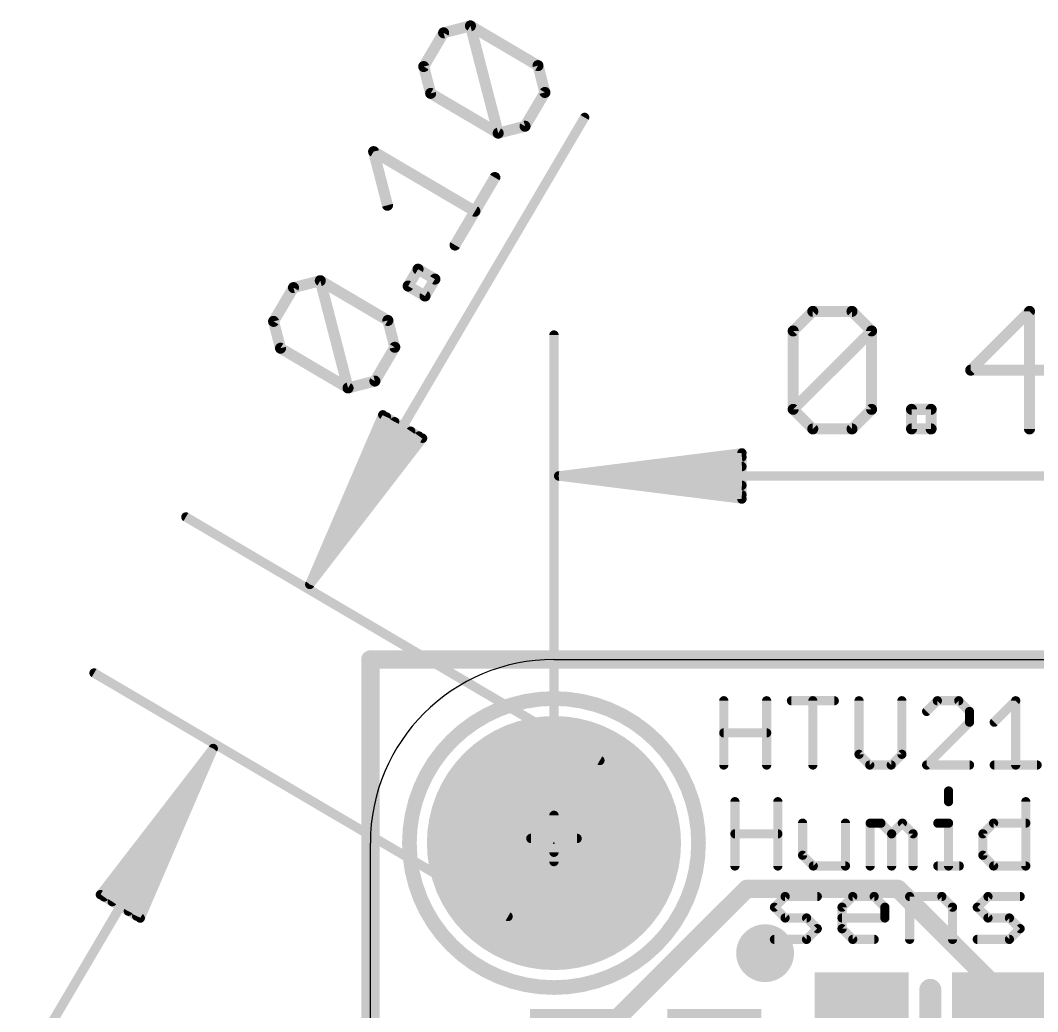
# Model space of a CAD drawing. Extents: x -4.8 to 21.8, y -5.6 to 26.6.
# Drawn here: x -4.84 to 9.23, y 12.91 to 26.63 of the extents above; entities that cross this region are included whole.
import ezdxf

# ---------------------------------------------------------------- set-up
doc = ezdxf.new("R2010")
doc.units = 0
for name, color, linetype in [('1', 12, 'CONTINUOUS'), ('16', 132, 'CONTINUOUS'), ('17', 110, 'CONTINUOUS'), ('18', 110, 'CONTINUOUS'), ('20', 53, 'CONTINUOUS'), ('21', 40, 'CONTINUOUS'), ('23', 40, 'CONTINUOUS'), ('47', 253, 'CONTINUOUS')]:
    doc.layers.add(name, color=color, linetype=linetype)

# ---------------------------------------------------------------- blocks, each defined once
blk = doc.blocks.new('RECT')
blk.add_solid([(-0.5, -0.5), (0.5, -0.5), (-0.5, 0.5), (0.5, 0.5)])
blk = doc.blocks.new('ROUNDP')
at = {"const_width": 0.5}
blk.add_lwpolyline([(0, -0.25, 1), (0, 0.25, 1), (0, -0.25)], format="xyb", dxfattribs=at)
blk = doc.blocks.new('ROUNDV')
at = {"const_width": 0.5}
blk.add_lwpolyline([(0, -0.25, 1), (0, 0.25, 1), (0, -0.25)], format="xyb", dxfattribs=at)

msp = doc.modelspace()

# ---------------------------------------------------------------- linework, layer by layer
at = {"layer": '1', "const_width": 0.254}
for points in [[(0, 0), (0, 17.78)], [(0, 17.78), (16.51, 17.78)], [(5.207, 14.605), (2.86, 12.258)], [(7.3, 14.605), (5.207, 14.605)], [(8.697, 13.208), (7.3, 14.605)], [(8.697, 12.7), (8.697, 13.208)]]:
    msp.add_lwpolyline(points, dxfattribs=at)
at = {"layer": '1', "const_width": 0.127}
for points in [[(0.0635, 17.78, 1), (-0.0635, 17.78)], [(0, 17.8435, 1), (0, 17.7165)], [(5.207, 14.6685, 1), (5.207, 14.5415)], [(5.2519, 14.5601, 1), (5.1621, 14.6499)], [(7.3449, 14.6499, 1), (7.2551, 14.5601)], [(7.3, 14.5415, 1), (7.3, 14.6685)], [(8.7605, 13.208, 1), (8.6335, 13.208)], [(8.6521, 13.1631, 1), (8.7419, 13.2529)]]:
    msp.add_lwpolyline(points, format="xyb", dxfattribs=at)
at = {"layer": '16', "const_width": 0.254}
for points in [[(0, 0), (0, 17.78)], [(0, 17.78), (16.51, 17.78)]]:
    msp.add_lwpolyline(points, dxfattribs=at)
at = {"layer": '16', "const_width": 0.127}
for points in [[(0.0635, 17.78, 1), (-0.0635, 17.78)], [(0, 17.8435, 1), (0, 17.7165)]]:
    msp.add_lwpolyline(points, format="xyb", dxfattribs=at)
at = {"layer": '20'}
for p, q in [((2.54, 17.78), (13.97, 17.78)), ((0, 2.54), (0, 15.24))]:
    msp.add_line(p, q, dxfattribs=at)
msp.add_arc((2.54, 15.24), 2.54, 90, 180, dxfattribs=at)
at = {"layer": '21'}
for points, const_width in [([(2.54, 13.24, 1), (2.54, 17.24, 1), (2.54, 13.24)], 0.2032), ([(4.9212, 17.2093, 1), (4.8578, 17.2093)], 0.0635), ([(5.5144, 17.2093, 1), (5.4509, 17.2093)], 0.0635), ([(5.825, 17.241, 1), (5.825, 17.1775)], 0.0635), ([(6.1534, 17.2093, 1), (6.0899, 17.2093)], 0.0635), ([(6.4182, 17.1775, 1), (6.4182, 17.241)], 0.0635), ([(6.7923, 17.2093, 1), (6.7288, 17.2093)], 0.0635), ([(7.3855, 17.2093, 1), (7.322, 17.2093)], 0.0635), ([(7.8443, 17.241, 1), (7.8443, 17.1775)], 0.0635), ([(7.8668, 17.1868, 1), (7.8219, 17.2317)], 0.0635), ([(8.1634, 17.2317, 1), (8.1185, 17.1868)], 0.0635), ([(8.1409, 17.1775, 1), (8.1409, 17.241)], 0.0635), ([(8.9599, 17.2093, 1), (8.8964, 17.2093)], 0.0635), ([(8.9506, 17.1868, 1), (8.9057, 17.2317)], 0.0635), ([(7.6736, 17.0834, 1), (7.7185, 17.0385)], 0.0635), ([(8.321, 17.061, 1), (8.2575, 17.061)], 0.0635), ([(8.2668, 17.0385, 1), (8.3117, 17.0834)], 0.0635), ([(8.2575, 16.9127, 1), (8.321, 16.9127)], 0.0635), ([(8.3117, 16.8902, 1), (8.2668, 16.9351)], 0.0635), ([(8.6091, 16.9351, 1), (8.654, 16.8902)], 0.0635), ([(4.8895, 16.7961, 1), (4.8895, 16.7326)], 0.0635), ([(5.4827, 16.7326, 1), (5.4827, 16.7961)], 0.0635), ([(6.7288, 16.4678, 1), (6.7923, 16.4678)], 0.0635), ([(6.783, 16.4902, 1), (6.7381, 16.4453)], 0.0635), ([(7.322, 16.4678, 1), (7.3855, 16.4678)], 0.0635), ([(7.3762, 16.4453, 1), (7.3313, 16.4902)], 0.0635), ([(4.8578, 16.3195, 1), (4.9212, 16.3195)], 0.0635), ([(5.4509, 16.3195, 1), (5.5144, 16.3195)], 0.0635), ([(6.0899, 16.3195, 1), (6.1534, 16.3195)], 0.0635), ([(6.9088, 16.3513, 1), (6.9088, 16.2878)], 0.0635), ([(6.8864, 16.297, 1), (6.9313, 16.342)], 0.0635), ([(7.183, 16.342, 1), (7.2279, 16.297)], 0.0635), ([(7.2054, 16.2878, 1), (7.2054, 16.3513)], 0.0635), ([(7.6736, 16.342, 1), (7.7185, 16.297)], 0.0635), ([(7.6961, 16.3513, 1), (7.6961, 16.2878)], 0.0635), ([(8.2892, 16.2878, 1), (8.2892, 16.3513)], 0.0635), ([(8.6316, 16.3513, 1), (8.6316, 16.2878)], 0.0635), ([(8.8964, 16.3195, 1), (8.9599, 16.3195)], 0.0635), ([(9.2247, 16.2878, 1), (9.2247, 16.3513)], 0.0635), ([(8.0308, 15.9606, 1), (7.9673, 15.9606)], 0.0635), ([(5.0759, 15.8123, 1), (5.0124, 15.8123)], 0.0635), ([(5.6691, 15.8123, 1), (5.6056, 15.8123)], 0.0635), ([(7.9673, 15.8123, 1), (8.0308, 15.8123)], 0.0635), ([(9.0993, 15.8123, 1), (9.0358, 15.8123)], 0.0635), ([(6.0115, 15.5157, 1), (5.948, 15.5157)], 0.0635), ([(6.6046, 15.5157, 1), (6.5411, 15.5157)], 0.0635), ([(6.9152, 15.5474, 1), (6.9152, 15.4839)], 0.0635), ([(6.947, 15.5157, 1), (6.8835, 15.5157)], 0.0635), ([(7.086, 15.5381, 1), (7.0411, 15.4932)], 0.0635), ([(7.0635, 15.4839, 1), (7.0635, 15.5474)], 0.0635), ([(7.3826, 15.5381, 1), (7.3376, 15.4932)], 0.0635), ([(7.3826, 15.4932, 1), (7.3376, 15.5381)], 0.0635), ([(7.8507, 15.5474, 1), (7.8507, 15.4839)], 0.0635), ([(8.0308, 15.5157, 1), (7.9673, 15.5157)], 0.0635), ([(7.999, 15.4839, 1), (7.999, 15.5474)], 0.0635), ([(8.6227, 15.5474, 1), (8.6227, 15.4839)], 0.0635), ([(8.6452, 15.4932, 1), (8.6003, 15.5381)], 0.0635), ([(9.0676, 15.4839, 1), (9.0676, 15.5474)], 0.0635), ([(5.0442, 15.3991, 1), (5.0442, 15.3356)], 0.0635), ([(5.6374, 15.3356, 1), (5.6374, 15.3991)], 0.0635), ([(7.2436, 15.3674, 1), (7.1801, 15.3674)], 0.0635), ([(7.1894, 15.3898, 1), (7.2343, 15.3449)], 0.0635), ([(7.1894, 15.3449, 1), (7.2343, 15.3898)], 0.0635), ([(7.5401, 15.3674, 1), (7.4766, 15.3674)], 0.0635), ([(7.4859, 15.3449, 1), (7.5308, 15.3898)], 0.0635), ([(8.5062, 15.3674, 1), (8.4427, 15.3674)], 0.0635), ([(8.452, 15.3898, 1), (8.4969, 15.3449)], 0.0635), ([(6.0022, 15.0932, 1), (5.9573, 15.0483)], 0.0635), ([(5.948, 15.0708, 1), (6.0115, 15.0708)], 0.0635), ([(8.4969, 15.0932, 1), (8.452, 15.0483)], 0.0635), ([(8.4427, 15.0708, 1), (8.5062, 15.0708)], 0.0635), ([(5.0124, 14.9225, 1), (5.0759, 14.9225)], 0.0635), ([(5.6056, 14.9225, 1), (5.6691, 14.9225)], 0.0635), ([(6.128, 14.9543, 1), (6.128, 14.8908)], 0.0635), ([(6.1055, 14.9, 1), (6.1504, 14.945)], 0.0635), ([(6.5411, 14.9225, 1), (6.6046, 14.9225)], 0.0635), ([(6.5729, 14.8908, 1), (6.5729, 14.9543)], 0.0635), ([(6.8835, 14.9225, 1), (6.947, 14.9225)], 0.0635), ([(7.1801, 14.9225, 1), (7.2436, 14.9225)], 0.0635), ([(7.4766, 14.9225, 1), (7.5401, 14.9225)], 0.0635), ([(7.8507, 14.9543, 1), (7.8507, 14.8908)], 0.0635), ([(7.9673, 14.9225, 1), (8.0308, 14.9225)], 0.0635), ([(8.1473, 14.8908, 1), (8.1473, 14.9543)], 0.0635), ([(8.6227, 14.9543, 1), (8.6227, 14.8908)], 0.0635), ([(8.6003, 14.9, 1), (8.6452, 14.945)], 0.0635), ([(9.0358, 14.9225, 1), (9.0993, 14.9225)], 0.0635), ([(9.0676, 14.8908, 1), (9.0676, 14.9543)], 0.0635), ([(5.7382, 14.5314, 1), (5.7382, 14.4679)], 0.0635), ([(5.7606, 14.4772, 1), (5.7157, 14.5221)], 0.0635), ([(6.1831, 14.4679, 1), (6.1831, 14.5314)], 0.0635), ([(6.6737, 14.5314, 1), (6.6737, 14.4679)], 0.0635), ([(6.6962, 14.4772, 1), (6.6513, 14.5221)], 0.0635), ([(6.9928, 14.5221, 1), (6.9478, 14.4772)], 0.0635), ([(6.9703, 14.4679, 1), (6.9703, 14.5314)], 0.0635), ([(7.4609, 14.5314, 1), (7.4609, 14.4679)], 0.0635), ([(7.4927, 14.4997, 1), (7.4292, 14.4997)], 0.0635), ([(7.9283, 14.5221, 1), (7.8834, 14.4772)], 0.0635), ([(7.9058, 14.4679, 1), (7.9058, 14.5314)], 0.0635), ([(8.5448, 14.5314, 1), (8.5448, 14.4679)], 0.0635), ([(8.5672, 14.4772, 1), (8.5223, 14.5221)], 0.0635), ([(8.9896, 14.4679, 1), (8.9896, 14.5314)], 0.0635), ([(5.6124, 14.3738, 1), (5.5675, 14.3289)], 0.0635), ([(5.5675, 14.3738, 1), (5.6124, 14.3289)], 0.0635), ([(6.5572, 14.3514, 1), (6.4937, 14.3514)], 0.0635), ([(6.503, 14.3738, 1), (6.5479, 14.3289)], 0.0635), ([(7.1503, 14.3514, 1), (7.0868, 14.3514)], 0.0635), ([(7.0961, 14.3289, 1), (7.141, 14.3738)], 0.0635), ([(8.0859, 14.3514, 1), (8.0224, 14.3514)], 0.0635), ([(8.0317, 14.3289, 1), (8.0766, 14.3738)], 0.0635), ([(8.4189, 14.3738, 1), (8.374, 14.3289)], 0.0635), ([(8.374, 14.3738, 1), (8.4189, 14.3289)], 0.0635), ([(5.7382, 14.2348, 1), (5.7382, 14.1713)], 0.0635), ([(5.7157, 14.1806, 1), (5.7606, 14.2255)], 0.0635), ([(6.0572, 14.2255, 1), (6.0123, 14.1806)], 0.0635), ([(6.0348, 14.1713, 1), (6.0348, 14.2348)], 0.0635), ([(6.5254, 14.2348, 1), (6.5254, 14.1713)], 0.0635), ([(7.0868, 14.2031, 1), (7.1503, 14.2031)], 0.0635), ([(7.1186, 14.1713, 1), (7.1186, 14.2348)], 0.0635), ([(8.5448, 14.2348, 1), (8.5448, 14.1713)], 0.0635), ([(8.5223, 14.1806, 1), (8.5672, 14.2255)], 0.0635), ([(8.8638, 14.2255, 1), (8.8189, 14.1806)], 0.0635), ([(8.8413, 14.1713, 1), (8.8413, 14.2348)], 0.0635), ([(6.2055, 14.0323, 1), (6.1606, 14.0772)], 0.0635), ([(6.1606, 14.0323, 1), (6.2055, 14.0772)], 0.0635), ([(6.4937, 14.0548, 1), (6.5572, 14.0548)], 0.0635), ([(6.5479, 14.0772, 1), (6.503, 14.0323)], 0.0635), ([(8.9672, 14.0323, 1), (9.0121, 14.0772)], 0.0635), ([(9.0121, 14.0323, 1), (8.9672, 14.0772)], 0.0635), ([(5.5899, 13.9383, 1), (5.5899, 13.8748)], 0.0635), ([(6.0123, 13.929, 1), (6.0572, 13.884)], 0.0635), ([(6.0348, 13.8748, 1), (6.0348, 13.9383)], 0.0635), ([(6.6737, 13.9383, 1), (6.6737, 13.8748)], 0.0635), ([(6.6513, 13.884, 1), (6.6962, 13.929)], 0.0635), ([(6.9703, 13.8748, 1), (6.9703, 13.9383)], 0.0635), ([(7.4292, 13.9065, 1), (7.4927, 13.9065)], 0.0635), ([(8.0224, 13.9065, 1), (8.0859, 13.9065)], 0.0635), ([(8.3965, 13.9383, 1), (8.3965, 13.8748)], 0.0635), ([(8.8189, 13.929, 1), (8.8638, 13.884)], 0.0635), ([(8.8413, 13.8748, 1), (8.8413, 13.9383)], 0.0635), ([(7.8232, 13.208, 1), (7.6708, 13.208)], 0.1524)]:
    msp.add_lwpolyline(points, format="xyb", dxfattribs=dict(at, const_width=const_width))
for points, const_width in [([(4.8895, 16.3195), (4.8895, 17.2093)], 0.127), ([(5.4827, 17.2093), (5.4827, 16.3195)], 0.127), ([(5.825, 17.2093), (6.4182, 17.2093)], 0.127), ([(6.1216, 16.3195), (6.1216, 17.2093)], 0.127), ([(6.7605, 17.2093), (6.7605, 16.4678)], 0.127), ([(7.3537, 16.4678), (7.3537, 17.2093)], 0.127), ([(7.8443, 17.2093), (7.6961, 17.061)], 0.127), ([(8.1409, 17.2093), (7.8443, 17.2093)], 0.127), ([(8.2892, 17.061), (8.1409, 17.2093)], 0.127), ([(8.6316, 16.9127), (8.9282, 17.2093)], 0.127), ([(8.9282, 17.2093), (8.9282, 16.3195)], 0.127), ([(8.2892, 16.9127), (8.2892, 17.061)], 0.127), ([(7.6961, 16.3195), (8.2892, 16.9127)], 0.127), ([(4.8895, 16.7644), (5.4827, 16.7644)], 0.127), ([(6.7605, 16.4678), (6.9088, 16.3195)], 0.127), ([(7.2054, 16.3195), (7.3537, 16.4678)], 0.127), ([(6.9088, 16.3195), (7.2054, 16.3195)], 0.127), ([(8.2892, 16.3195), (7.6961, 16.3195)], 0.127), ([(8.6316, 16.3195), (9.2247, 16.3195)], 0.127), ([(7.999, 15.9606), (7.999, 15.8123)], 0.127), ([(5.0442, 14.9225), (5.0442, 15.8123)], 0.127), ([(5.6374, 15.8123), (5.6374, 14.9225)], 0.127), ([(9.0676, 15.8123), (9.0676, 14.9225)], 0.127), ([(5.9797, 15.5157), (5.9797, 15.0708)], 0.127), ([(6.5729, 14.9225), (6.5729, 15.5157)], 0.127), ([(6.9152, 14.9225), (6.9152, 15.5157)], 0.127), ([(6.9152, 15.5157), (7.0635, 15.5157)], 0.127), ([(7.0635, 15.5157), (7.2118, 15.3674)], 0.127), ([(7.2118, 15.3674), (7.3601, 15.5157)], 0.127), ([(7.3601, 15.5157), (7.5084, 15.3674)], 0.127), ([(7.8507, 15.5157), (7.999, 15.5157)], 0.127), ([(7.999, 15.5157), (7.999, 14.9225)], 0.127), ([(8.4744, 15.3674), (8.6227, 15.5157)], 0.127), ([(8.6227, 15.5157), (9.0676, 15.5157)], 0.127), ([(5.0442, 15.3674), (5.6374, 15.3674)], 0.127), ([(7.2118, 15.3674), (7.2118, 14.9225)], 0.127), ([(7.5084, 15.3674), (7.5084, 14.9225)], 0.127), ([(8.4744, 15.0708), (8.4744, 15.3674)], 0.127), ([(5.9797, 15.0708), (6.128, 14.9225)], 0.127), ([(8.6227, 14.9225), (8.4744, 15.0708)], 0.127), ([(6.128, 14.9225), (6.5729, 14.9225)], 0.127), ([(7.8507, 14.9225), (8.1473, 14.9225)], 0.127), ([(9.0676, 14.9225), (8.6227, 14.9225)], 0.127), ([(5.5899, 14.3514), (5.7382, 14.4997)], 0.127), ([(5.7382, 14.4997), (6.1831, 14.4997)], 0.127), ([(6.5254, 14.3514), (6.6737, 14.4997)], 0.127), ([(6.6737, 14.4997), (6.9703, 14.4997)], 0.127), ([(6.9703, 14.4997), (7.1186, 14.3514)], 0.127), ([(7.4609, 13.9065), (7.4609, 14.4997)], 0.127), ([(7.4609, 14.4997), (7.9058, 14.4997)], 0.127), ([(7.9058, 14.4997), (8.0541, 14.3514)], 0.127), ([(8.3965, 14.3514), (8.5448, 14.4997)], 0.127), ([(8.5448, 14.4997), (8.9896, 14.4997)], 0.127), ([(5.7382, 14.2031), (5.5899, 14.3514)], 0.127), ([(6.5254, 14.0548), (6.5254, 14.3514)], 0.127), ([(7.1186, 14.3514), (7.1186, 14.2031)], 0.127), ([(8.0541, 14.3514), (8.0541, 13.9065)], 0.127), ([(8.5448, 14.2031), (8.3965, 14.3514)], 0.127), ([(6.0348, 14.2031), (5.7382, 14.2031)], 0.127), ([(6.1831, 14.0548), (6.0348, 14.2031)], 0.127), ([(7.1186, 14.2031), (6.5254, 14.2031)], 0.127), ([(8.8413, 14.2031), (8.5448, 14.2031)], 0.127), ([(8.9896, 14.0548), (8.8413, 14.2031)], 0.127), ([(6.0348, 13.9065), (6.1831, 14.0548)], 0.127), ([(6.6737, 13.9065), (6.5254, 14.0548)], 0.127), ([(8.8413, 13.9065), (8.9896, 14.0548)], 0.127), ([(5.5899, 13.9065), (6.0348, 13.9065)], 0.127), ([(6.9703, 13.9065), (6.6737, 13.9065)], 0.127), ([(8.3965, 13.9065), (8.8413, 13.9065)], 0.127), ([(7.747, 12.192), (7.747, 13.208)], 0.3048)]:
    msp.add_lwpolyline(points, dxfattribs=dict(at, const_width=const_width))
at = {"layer": '23'}
msp.add_point((2.54, 15.24), dxfattribs=at)
at = {"layer": '47'}
for points, const_width in [([(1.0134, 26.4529), (1.3846, 26.5489)], 0.1524), ([(1.3846, 26.5489), (2.3192, 25.9984)], 0.1524), ([(1.7687, 25.0638), (1.3846, 26.5489)], 0.1524), ([(0.7381, 25.9856), (1.0134, 26.4529)], 0.1524), ([(0.8341, 25.6143), (0.7381, 25.9856)], 0.1524), ([(2.3192, 25.9984), (2.4152, 25.6271)], 0.1524), ([(1.7687, 25.0638), (0.8341, 25.6143)], 0.1524), ([(2.4152, 25.6271), (2.14, 25.1599)], 0.1524), ([(-0.8381, 18.8191), (2.9634, 25.2816)], 0.13), ([(2.14, 25.1599), (1.7687, 25.0638)], 0.1524), ([(0.2369, 24.0661), (0.0448, 24.8086)], 0.1524), ([(0.0448, 24.8086), (1.4467, 23.9829)], 0.1524), ([(1.1714, 23.5156), (1.7219, 24.4502)], 0.1524), ([(0.5223, 22.9479), (0.66, 23.1815)], 0.1524), ([(0.66, 23.1815), (0.8936, 23.0439)], 0.1524), ([(-1.0639, 22.9263), (-0.6927, 23.0224)], 0.1524), ([(-0.6927, 23.0224), (0.2419, 22.4719)], 0.1524), ([(-0.3086, 21.5373), (-0.6927, 23.0224)], 0.1524), ([(0.8936, 23.0439), (0.756, 22.8103)], 0.1524), ([(-1.3392, 22.4591), (-1.0639, 22.9263)], 0.1524), ([(0.756, 22.8103), (0.5223, 22.9479)], 0.1524), ([(5.8498, 22.3265), (6.121, 22.5977)], 0.1524), ([(6.121, 22.5977), (6.6633, 22.5977)], 0.1524), ([(6.6633, 22.5977), (6.9345, 22.3265)], 0.1524), ([(9.119, 22.5977), (8.3055, 21.7842)], 0.1524), ([(9.119, 20.9707), (9.119, 22.5977)], 0.1524), ([(-1.2432, 22.0878), (-1.3392, 22.4591)], 0.1524), ([(0.2419, 22.4719), (0.3379, 22.1006)], 0.1524), ([(5.8498, 21.2419), (5.8498, 22.3265)], 0.1524), ([(5.8498, 21.2419), (6.9345, 22.3265)], 0.1524), ([(6.9345, 22.3265), (6.9345, 21.2419)], 0.1524), ([(2.54, 15.113), (2.54, 22.27)], 0.13), ([(-0.3086, 21.5373), (-1.2432, 22.0878)], 0.1524), ([(0.3379, 22.1006), (0.0627, 21.6333)], 0.1524), ([(8.3055, 21.7842), (9.3902, 21.7842)], 0.1524), ([(0.0627, 21.6333), (-0.3086, 21.5373)], 0.1524), ([(6.121, 20.9707), (5.8498, 21.2419)], 0.1524), ([(6.9345, 21.2419), (6.6633, 20.9707)], 0.1524), ([(7.487, 20.9707), (7.487, 21.2419)], 0.1524), ([(7.487, 21.2419), (7.7581, 21.2419)], 0.1524), ([(7.7581, 21.2419), (7.7581, 20.9707)], 0.1524), ([(-0.8381, 18.8191), (0.172, 21.1659)], 0.13), ([(-0.8381, 18.8191), (0.2231, 21.1359)], 0.13), ([(-0.8381, 18.8191), (0.3352, 21.07)], 0.13), ([(0.172, 21.1659), (0.7224, 20.8422)], 0.13), ([(0.5593, 20.9381), (-0.8381, 18.8191)], 0.13), ([(6.6633, 20.9707), (6.121, 20.9707)], 0.1524), ([(7.7581, 20.9707), (7.487, 20.9707)], 0.1524), ([(0.6713, 20.8722), (-0.8381, 18.8191)], 0.13), ([(0.7224, 20.8422), (-0.8381, 18.8191)], 0.13), ([(2.605, 20.32), (5.14, 20.6392)], 0.13), ([(5.14, 20.6392), (5.14, 20.0008)], 0.13), ([(2.605, 20.32), (5.14, 20.58)], 0.13), ([(2.605, 20.32), (5.14, 20.45)], 0.13), ([(2.605, 20.32), (13.905, 20.32)], 0.13), ([(5.14, 20.0008), (2.605, 20.32)], 0.13), ([(5.14, 20.19), (2.605, 20.32)], 0.13), ([(5.14, 20.06), (2.605, 20.32)], 0.13), ([(3.175, 16.383), (-2.5518, 19.7517)], 0.13), ([(1.905, 14.224), (-3.8218, 17.5927)], 0.13), ([(-2.174, 16.548), (-4.7775, 12.122)], 0.13), ([(-2.174, 16.548), (-3.7345, 14.5249)], 0.13), ([(-2.174, 16.548), (-3.6834, 14.4948)], 0.13), ([(-2.174, 16.548), (-3.5713, 14.4289)], 0.13), ([(-3.3472, 14.2971), (-2.174, 16.548)], 0.13), ([(-3.2352, 14.2312), (-2.174, 16.548)], 0.13), ([(-3.1841, 14.2011), (-2.174, 16.548)], 0.13), ([(2.54, 14.9843), (2.54, 15.6227)], 0.13), ([(2.2208, 15.3035), (2.8592, 15.3035)], 0.13), ([(-3.7345, 14.5249), (-3.1841, 14.2011)], 0.13)]:
    msp.add_lwpolyline(points, dxfattribs=dict(at, const_width=const_width))
for points, const_width in [([(1.4215, 26.5585, 1), (1.3477, 26.5394)], 0.0762), ([(1.404, 26.5817, 1), (1.3653, 26.5161)], 0.0762), ([(1.3942, 26.512, 1), (1.3751, 26.5858)], 0.0762), ([(1.0038, 26.4898, 1), (1.0229, 26.416)], 0.0762), ([(1.0462, 26.4336, 1), (0.9805, 26.4722)], 0.0762), ([(0.775, 25.9951, 1), (0.7012, 25.9761)], 0.0762), ([(0.7053, 26.0049, 1), (0.7709, 25.9663)], 0.0762), ([(2.3561, 26.0079, 1), (2.2823, 25.9889)], 0.0762), ([(2.2999, 25.9656, 1), (2.3385, 26.0312)], 0.0762), ([(0.8535, 25.6472, 1), (0.8148, 25.5815)], 0.0762), ([(0.7972, 25.6048, 1), (0.871, 25.6239)], 0.0762), ([(2.3783, 25.6176, 1), (2.4521, 25.6367)], 0.0762), ([(2.4481, 25.6078, 1), (2.3824, 25.6465)], 0.0762), ([(2.9915, 25.2652, 1), (2.9354, 25.2981)], 0.065), ([(2.1071, 25.1792, 1), (2.1728, 25.1405)], 0.0762), ([(2.1495, 25.123, 1), (2.1304, 25.1967)], 0.0762), ([(1.7592, 25.1007, 1), (1.7782, 25.0269)], 0.0762), ([(1.7318, 25.0543, 1), (1.8056, 25.0734)], 0.0762), ([(1.7494, 25.031, 1), (1.788, 25.0967)], 0.0762), ([(0.0817, 24.8182, 1), (0.0079, 24.7991)], 0.0762), ([(0.0642, 24.8415, 1), (0.0255, 24.7758)], 0.0762), ([(1.7548, 24.4308, 1), (1.6891, 24.4695)], 0.0762), ([(0.2, 24.0566, 1), (0.2737, 24.0756)], 0.0762), ([(1.4273, 23.95, 1), (1.466, 24.0157)], 0.0762), ([(1.1386, 23.5349, 1), (1.2043, 23.4963)], 0.0762), ([(0.6793, 23.2144, 1), (0.6406, 23.1487)], 0.0762), ([(0.6928, 23.1622, 1), (0.6271, 23.2009)], 0.0762), ([(-0.6733, 23.0552, 1), (-0.712, 22.9895)], 0.0762), ([(-0.6558, 23.0319, 1), (-0.7295, 23.0128)], 0.0762), ([(-0.6831, 22.9855, 1), (-0.7022, 23.0593)], 0.0762), ([(0.9264, 23.0246, 1), (0.8608, 23.0633)], 0.0762), ([(0.8743, 23.0111, 1), (0.9129, 23.0768)], 0.0762), ([(-1.0735, 22.9632, 1), (-1.0544, 22.8895)], 0.0762), ([(-1.0311, 22.907, 1), (-1.0968, 22.9457)], 0.0762), ([(0.4895, 22.9672, 1), (0.5552, 22.9286)], 0.0762), ([(0.5417, 22.9807, 1), (0.503, 22.9151)], 0.0762), ([(0.7231, 22.8296, 1), (0.7888, 22.7909)], 0.0762), ([(0.7366, 22.7775, 1), (0.7753, 22.8431)], 0.0762), ([(6.121, 22.6358, 1), (6.121, 22.5596)], 0.0762), ([(6.1479, 22.5707, 1), (6.094, 22.6246)], 0.0762), ([(6.6902, 22.6246, 1), (6.6364, 22.5707)], 0.0762), ([(6.6633, 22.5596, 1), (6.6633, 22.6358)], 0.0762), ([(9.1571, 22.5977, 1), (9.0809, 22.5977)], 0.0762), ([(9.146, 22.5707, 1), (9.0921, 22.6246)], 0.0762), ([(-1.3023, 22.4686, 1), (-1.3761, 22.4495)], 0.0762), ([(0.2788, 22.4814, 1), (0.205, 22.4623)], 0.0762), ([(0.2226, 22.439, 1), (0.2612, 22.5047)], 0.0762), ([(-1.372, 22.4784, 1), (-1.3064, 22.4397)], 0.0762), ([(5.8879, 22.3265, 1), (5.8117, 22.3265)], 0.0762), ([(5.8229, 22.3535, 1), (5.8768, 22.2996)], 0.0762), ([(6.9726, 22.3265, 1), (6.8964, 22.3265)], 0.0762), ([(6.9614, 22.2996, 1), (6.9075, 22.3535)], 0.0762), ([(6.9075, 22.2996, 1), (6.9614, 22.3535)], 0.0762), ([(2.5725, 22.27, 1), (2.5075, 22.27)], 0.065), ([(-1.2238, 22.1206, 1), (-1.2625, 22.055)], 0.0762), ([(-1.2801, 22.0783, 1), (-1.2063, 22.0973)], 0.0762), ([(0.301, 22.0911, 1), (0.3748, 22.1101)], 0.0762), ([(0.3708, 22.0813, 1), (0.3051, 22.1199)], 0.0762), ([(8.3055, 21.8223, 1), (8.3055, 21.7461)], 0.0762), ([(8.2786, 21.8111, 1), (8.3325, 21.7573)], 0.0762), ([(0.0298, 21.6526, 1), (0.0955, 21.614)], 0.0762), ([(0.0722, 21.5964, 1), (0.0531, 21.6702)], 0.0762), ([(-0.3181, 21.5742, 1), (-0.2991, 21.5004)], 0.0762), ([(-0.3455, 21.5277, 1), (-0.2717, 21.5468)], 0.0762), ([(-0.3279, 21.5045, 1), (-0.2893, 21.5701)], 0.0762), ([(5.8768, 21.2688, 1), (5.8229, 21.2149)], 0.0762), ([(5.8229, 21.2688, 1), (5.8768, 21.2149)], 0.0762), ([(5.8117, 21.2419, 1), (5.8879, 21.2419)], 0.0762), ([(6.8964, 21.2419, 1), (6.9726, 21.2419)], 0.0762), ([(6.9614, 21.2149, 1), (6.9075, 21.2688)], 0.0762), ([(7.5251, 21.2419, 1), (7.4489, 21.2419)], 0.0762), ([(7.487, 21.28, 1), (7.487, 21.2038)], 0.0762), ([(7.7962, 21.2419, 1), (7.72, 21.2419)], 0.0762), ([(7.7581, 21.2038, 1), (7.7581, 21.28)], 0.0762), ([(0.1885, 21.1939, 1), (0.1556, 21.1379)], 0.065), ([(0.2019, 21.1531, 1), (0.1422, 21.1788)], 0.065), ([(0.2527, 21.1223, 1), (0.1936, 21.1494)], 0.065), ([(0.364, 21.0549, 1), (0.3063, 21.085)], 0.065), ([(0.5864, 20.9202, 1), (0.5321, 20.956)], 0.065), ([(6.121, 21.0088, 1), (6.121, 20.9326)], 0.0762), ([(6.094, 20.9438, 1), (6.1479, 20.9976)], 0.0762), ([(6.6364, 20.9976, 1), (6.6902, 20.9438)], 0.0762), ([(6.6633, 20.9326, 1), (6.6633, 21.0088)], 0.0762), ([(7.487, 21.0088, 1), (7.487, 20.9326)], 0.0762), ([(7.4489, 20.9707, 1), (7.5251, 20.9707)], 0.0762), ([(7.72, 20.9707, 1), (7.7962, 20.9707)], 0.0762), ([(7.7581, 20.9326, 1), (7.7581, 21.0088)], 0.0762), ([(9.0809, 20.9707, 1), (9.1571, 20.9707)], 0.0762), ([(0.6975, 20.853, 1), (0.6451, 20.8915)], 0.065), ([(0.7481, 20.8223, 1), (0.6966, 20.862)], 0.065), ([(0.7059, 20.8142, 1), (0.7389, 20.8702)], 0.065), ([(5.1725, 20.6392, 1), (5.1075, 20.6392)], 0.065), ([(5.1441, 20.607, 1), (5.1359, 20.6715)], 0.065), ([(5.1433, 20.5477, 1), (5.1367, 20.6123)], 0.065), ([(5.1417, 20.4175, 1), (5.1383, 20.4825)], 0.065), ([(2.605, 20.3525, 1), (2.605, 20.2875)], 0.065), ([(2.6091, 20.3522, 1), (2.6009, 20.2878)], 0.065), ([(2.6033, 20.3525, 1), (2.6067, 20.2875)], 0.065), ([(2.6067, 20.3525, 1), (2.6033, 20.2875)], 0.065), ([(2.6083, 20.3523, 1), (2.6017, 20.2877)], 0.065), ([(2.6017, 20.3523, 1), (2.6083, 20.2877)], 0.065), ([(2.6009, 20.3522, 1), (2.6091, 20.2878)], 0.065), ([(5.1383, 20.1575, 1), (5.1417, 20.2225)], 0.065), ([(5.1075, 20.0008, 1), (5.1725, 20.0008)], 0.065), ([(5.1359, 19.9685, 1), (5.1441, 20.033)], 0.065), ([(5.1367, 20.0277, 1), (5.1433, 20.0923)], 0.065), ([(-2.5353, 19.7797, 1), (-2.5683, 19.7237)], 0.065), ([(-0.8638, 18.8389, 1), (-0.8124, 18.7992)], 0.065), ([(-0.8643, 18.8383, 1), (-0.8119, 18.7998)], 0.065), ([(-0.8652, 18.8369, 1), (-0.811, 18.8012)], 0.065), ([(-0.8661, 18.8355, 1), (-0.8101, 18.8026)], 0.065), ([(-0.8669, 18.8341, 1), (-0.8093, 18.804)], 0.065), ([(-0.8676, 18.8326, 1), (-0.8085, 18.8055)], 0.065), ([(-0.8679, 18.8319, 1), (-0.8082, 18.8062)], 0.065), ([(-3.8053, 17.6207, 1), (-3.8383, 17.5647)], 0.065), ([(-2.1441, 16.5352, 1), (-2.2039, 16.5608)], 0.065), ([(-2.1445, 16.5345, 1), (-2.2035, 16.5615)], 0.065), ([(-2.1452, 16.533, 1), (-2.2028, 16.563)], 0.065), ([(-2.146, 16.5315, 1), (-2.202, 16.5645)], 0.065), ([(-2.1469, 16.5301, 1), (-2.2011, 16.5659)], 0.065), ([(-2.1478, 16.5287, 1), (-2.2002, 16.5673)], 0.065), ([(-2.1483, 16.5282, 1), (-2.1997, 16.5678)], 0.065), ([(3.1585, 16.355, 1), (3.1915, 16.411)], 0.065), ([(2.5725, 15.6227, 1), (2.5075, 15.6227)], 0.065), ([(2.2208, 15.336, 1), (2.2208, 15.271)], 0.065), ([(2.8592, 15.271, 1), (2.8592, 15.336)], 0.065), ([(2.5075, 15.113, 1), (2.5725, 15.113)], 0.065), ([(2.5075, 14.9843, 1), (2.5725, 14.9843)], 0.065), ([(-3.718, 14.5529, 1), (-3.7509, 14.4968)], 0.065), ([(-3.7602, 14.5447, 1), (-3.7087, 14.505)], 0.065), ([(-3.7096, 14.5141, 1), (-3.6572, 14.4756)], 0.065), ([(-3.5985, 14.4468, 1), (-3.5442, 14.411)], 0.065), ([(-3.3761, 14.3121, 1), (-3.3184, 14.2821)], 0.065), ([(-3.2647, 14.2447, 1), (-3.2056, 14.2176)], 0.065), ([(-3.214, 14.214, 1), (-3.1543, 14.1883)], 0.065), ([(-3.2006, 14.1731, 1), (-3.1677, 14.2291)], 0.065), ([(1.8885, 14.196, 1), (1.9215, 14.252)], 0.065)]:
    msp.add_lwpolyline(points, format="xyb", dxfattribs=dict(at, const_width=const_width))

# ---------------------------------------------------------------- block references
at = {"layer": '1', "xscale": 1.3, "yscale": 1.5, "rotation": 180}
for p in [(6.797, 12.7), (8.697, 12.7)]:
    msp.add_blockref('RECT', p, dxfattribs=at)
at = {"layer": '1', "xscale": 1.3, "yscale": 1.5}
for p in [(2.86, 12.192), (4.76, 12.192)]:
    msp.add_blockref('RECT', p, dxfattribs=at)
at = {"layer": '17', "xscale": 3.516, "yscale": 3.516}
msp.add_blockref('ROUNDP', (2.54, 15.24), dxfattribs=at)
msp.add_blockref('ROUNDP', (2.54, 15.24), dxfattribs=at)
at = {"layer": '18', "xscale": 0.8001, "yscale": 0.8001}
msp.add_blockref('ROUNDV', (5.461, 13.716), dxfattribs=at)
msp.add_blockref('ROUNDV', (5.461, 13.716), dxfattribs=at)

doc.saveas('drawing.dxf')
